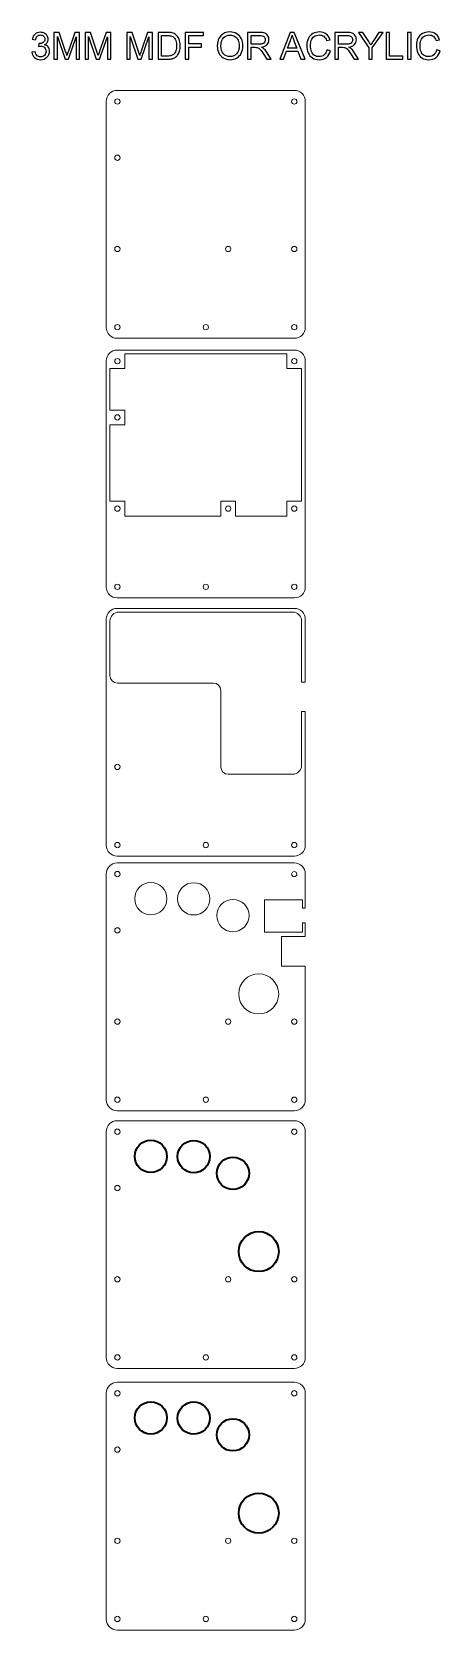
# Model space of a CAD drawing. Header units: millimetres. Extents: x 255 to 531, y -881 to 202.
import ezdxf

# ---------------------------------------------------------------- set-up
doc = ezdxf.new("R2010")
doc.units = ezdxf.units.MM
doc.header["$MEASUREMENT"] = 0
doc.layers.add('Layer 1', color=7, linetype='Continuous')

msp = doc.modelspace()

# ---------------------------------------------------------------- linework, layer by layer
at = {"layer": 'Layer 1', "color": 250, "lineweight": 18}
for centre in [(312.4793, 155.2019), (432.4793, 155.2019), (312.4793, 117.0557), (312.4793, 55.2019), (387.6704, 55.2019), (432.4793, 55.2019), (312.4793, 2.2036), (372.4793, 2.2036), (432.4793, 2.2036), (312.4793, -543.2997), (432.4793, -543.2997), (312.4793, -581.4459), (312.4793, -643.2997), (387.6704, -643.2997), (432.4793, -643.2997), (312.4793, -696.298), (372.4793, -696.298), (432.4793, -696.298), (312.4793, -720.6206), (432.4793, -720.6206), (312.4793, -758.7668), (312.4793, -820.6206), (387.6704, -820.6206), (432.4793, -820.6206), (312.4793, -873.6189), (372.4793, -873.6189), (432.4793, -873.6189)]:
    msp.add_ellipse(centre, major_axis=(0, 1.8), ratio=1, dxfattribs=at)
at = {"layer": 'Layer 1', "color": 250}
for points, knots in [([(254.5215, 188.6838), (254.5215, 188.6838), (256.7567, 188.9886), (256.7567, 188.9886), (257.0149, 187.7186), (257.4467, 186.8042), (258.0606, 186.2454), (258.6744, 185.6866), (259.4279, 185.4072), (260.3212, 185.4072), (261.3795, 185.4072), (262.2727, 185.7713), (262.9924, 186.4994), (263.7121, 187.2275), (264.0719, 188.1292), (264.0719, 189.2045), (264.0719, 190.229), (263.7375, 191.0756), (263.0644, 191.7445), (262.3955, 192.4091), (261.5446, 192.7436), (260.5074, 192.7436), (260.0841, 192.7436), (259.5592, 192.6589), (258.9284, 192.4938), (258.9284, 192.4938), (259.1782, 194.4496), (259.1782, 194.4496), (259.3263, 194.4327), (259.4491, 194.4242), (259.538, 194.4242), (260.4947, 194.4242), (261.3499, 194.674), (262.1161, 195.1693), (262.8781, 195.6646), (263.2591, 196.4266), (263.2591, 197.4553), (263.2591, 198.2723), (262.9797, 198.9496), (262.4251, 199.4873), (261.8706, 200.0249), (261.1551, 200.2916), (260.2788, 200.2916), (259.4068, 200.2916), (258.6829, 200.0164), (258.1029, 199.4661), (257.5229, 198.9158), (257.1504, 198.0903), (256.9853, 196.9896), (256.9853, 196.9896), (254.7501, 197.396), (254.7501, 197.396), (255.0253, 198.8946), (255.6433, 200.0588), (256.6128, 200.8843), (257.578, 201.7098), (258.7845, 202.1204), (260.2238, 202.1204), (261.2144, 202.1204), (262.1288, 201.9087), (262.9628, 201.4812), (263.801, 201.0578), (264.4402, 200.4779), (264.8805, 199.7455), (265.325, 199.0089), (265.5451, 198.23), (265.5451, 197.4045), (265.5451, 196.6213), (265.3334, 195.9101), (264.9143, 195.2666), (264.491, 194.6232), (263.8645, 194.1109), (263.039, 193.7299), (264.1142, 193.4844), (264.9482, 192.9679), (265.5451, 192.1848), (266.1378, 191.4058), (266.4341, 190.4237), (266.4341, 189.2511), (266.4341, 187.6636), (265.8541, 186.3131), (264.6984, 185.2082), (263.5385, 184.1033), (262.0738, 183.553), (260.3042, 183.553), (258.7083, 183.553), (257.3832, 184.0314), (256.3291, 184.9839), (255.2708, 185.9364), (254.6697, 187.1683), (254.5215, 188.6838)], [0, 0, 0, 0, 0.033333333, 0.033333333, 0.033333333, 0.066666667, 0.066666667, 0.066666667, 0.1, 0.1, 0.1, 0.133333333, 0.133333333, 0.133333333, 0.166666667, 0.166666667, 0.166666667, 0.2, 0.2, 0.2, 0.233333333, 0.233333333, 0.233333333, 0.266666667, 0.266666667, 0.266666667, 0.3, 0.3, 0.3, 0.333333333, 0.333333333, 0.333333333, 0.366666667, 0.366666667, 0.366666667, 0.4, 0.4, 0.4, 0.433333333, 0.433333333, 0.433333333, 0.466666667, 0.466666667, 0.466666667, 0.5, 0.5, 0.5, 0.533333333, 0.533333333, 0.533333333, 0.566666667, 0.566666667, 0.566666667, 0.6, 0.6, 0.6, 0.633333333, 0.633333333, 0.633333333, 0.666666667, 0.666666667, 0.666666667, 0.7, 0.7, 0.7, 0.733333333, 0.733333333, 0.733333333, 0.766666667, 0.766666667, 0.766666667, 0.8, 0.8, 0.8, 0.833333333, 0.833333333, 0.833333333, 0.866666667, 0.866666667, 0.866666667, 0.9, 0.9, 0.9, 0.933333333, 0.933333333, 0.933333333, 0.966666667, 0.966666667, 0.966666667, 1, 1, 1, 1]), ([(269.4863, 183.8578), (269.4863, 183.8578), (269.4863, 202.0442), (269.4863, 202.0442), (269.4863, 202.0442), (273.0931, 202.0442), (273.0931, 202.0442), (273.0931, 202.0442), (277.3942, 189.1706), (277.3942, 189.1706), (277.7921, 187.9726), (278.08, 187.0751), (278.262, 186.4782), (278.4694, 187.1386), (278.7954, 188.1123), (279.2357, 189.395), (279.2357, 189.395), (283.6129, 202.0442), (283.6129, 202.0442), (283.6129, 202.0442), (286.8345, 202.0442), (286.8345, 202.0442), (286.8345, 202.0442), (286.8345, 183.8578), (286.8345, 183.8578), (286.8345, 183.8578), (284.5231, 183.8578), (284.5231, 183.8578), (284.5231, 183.8578), (284.5231, 199.0724), (284.5231, 199.0724), (284.5231, 199.0724), (279.2145, 183.8578), (279.2145, 183.8578), (279.2145, 183.8578), (277.047, 183.8578), (277.047, 183.8578), (277.047, 183.8578), (271.7977, 199.3518), (271.7977, 199.3518), (271.7977, 199.3518), (271.7977, 183.8578), (271.7977, 183.8578), (271.7977, 183.8578), (269.4863, 183.8578), (269.4863, 183.8578)], [0, 0, 0, 0, 0.066666667, 0.066666667, 0.066666667, 0.133333333, 0.133333333, 0.133333333, 0.2, 0.2, 0.2, 0.266666667, 0.266666667, 0.266666667, 0.333333333, 0.333333333, 0.333333333, 0.4, 0.4, 0.4, 0.466666667, 0.466666667, 0.466666667, 0.533333333, 0.533333333, 0.533333333, 0.6, 0.6, 0.6, 0.666666667, 0.666666667, 0.666666667, 0.733333333, 0.733333333, 0.733333333, 0.8, 0.8, 0.8, 0.866666667, 0.866666667, 0.866666667, 0.933333333, 0.933333333, 0.933333333, 1, 1, 1, 1]), ([(290.6445, 183.8578), (290.6445, 183.8578), (290.6445, 202.0442), (290.6445, 202.0442), (290.6445, 202.0442), (294.2513, 202.0442), (294.2513, 202.0442), (294.2513, 202.0442), (298.5524, 189.1706), (298.5524, 189.1706), (298.9503, 187.9726), (299.2382, 187.0751), (299.4202, 186.4782), (299.6276, 187.1386), (299.9536, 188.1123), (300.3939, 189.395), (300.3939, 189.395), (304.7711, 202.0442), (304.7711, 202.0442), (304.7711, 202.0442), (307.9927, 202.0442), (307.9927, 202.0442), (307.9927, 202.0442), (307.9927, 183.8578), (307.9927, 183.8578), (307.9927, 183.8578), (305.6813, 183.8578), (305.6813, 183.8578), (305.6813, 183.8578), (305.6813, 199.0724), (305.6813, 199.0724), (305.6813, 199.0724), (300.3727, 183.8578), (300.3727, 183.8578), (300.3727, 183.8578), (298.2052, 183.8578), (298.2052, 183.8578), (298.2052, 183.8578), (292.9559, 199.3518), (292.9559, 199.3518), (292.9559, 199.3518), (292.9559, 183.8578), (292.9559, 183.8578), (292.9559, 183.8578), (290.6445, 183.8578), (290.6445, 183.8578)], [0, 0, 0, 0, 0.066666667, 0.066666667, 0.066666667, 0.133333333, 0.133333333, 0.133333333, 0.2, 0.2, 0.2, 0.266666667, 0.266666667, 0.266666667, 0.333333333, 0.333333333, 0.333333333, 0.4, 0.4, 0.4, 0.466666667, 0.466666667, 0.466666667, 0.533333333, 0.533333333, 0.533333333, 0.6, 0.6, 0.6, 0.666666667, 0.666666667, 0.666666667, 0.733333333, 0.733333333, 0.733333333, 0.8, 0.8, 0.8, 0.866666667, 0.866666667, 0.866666667, 0.933333333, 0.933333333, 0.933333333, 1, 1, 1, 1]), ([(318.8597, 183.8578), (318.8597, 183.8578), (318.8597, 202.0442), (318.8597, 202.0442), (318.8597, 202.0442), (322.4665, 202.0442), (322.4665, 202.0442), (322.4665, 202.0442), (326.7676, 189.1706), (326.7676, 189.1706), (327.1655, 187.9726), (327.4534, 187.0751), (327.6354, 186.4782), (327.8428, 187.1386), (328.1688, 188.1123), (328.6091, 189.395), (328.6091, 189.395), (332.9863, 202.0442), (332.9863, 202.0442), (332.9863, 202.0442), (336.2079, 202.0442), (336.2079, 202.0442), (336.2079, 202.0442), (336.2079, 183.8578), (336.2079, 183.8578), (336.2079, 183.8578), (333.8965, 183.8578), (333.8965, 183.8578), (333.8965, 183.8578), (333.8965, 199.0724), (333.8965, 199.0724), (333.8965, 199.0724), (328.5879, 183.8578), (328.5879, 183.8578), (328.5879, 183.8578), (326.4204, 183.8578), (326.4204, 183.8578), (326.4204, 183.8578), (321.1711, 199.3518), (321.1711, 199.3518), (321.1711, 199.3518), (321.1711, 183.8578), (321.1711, 183.8578), (321.1711, 183.8578), (318.8597, 183.8578), (318.8597, 183.8578)], [0, 0, 0, 0, 0.066666667, 0.066666667, 0.066666667, 0.133333333, 0.133333333, 0.133333333, 0.2, 0.2, 0.2, 0.266666667, 0.266666667, 0.266666667, 0.333333333, 0.333333333, 0.333333333, 0.4, 0.4, 0.4, 0.466666667, 0.466666667, 0.466666667, 0.533333333, 0.533333333, 0.533333333, 0.6, 0.6, 0.6, 0.666666667, 0.666666667, 0.666666667, 0.733333333, 0.733333333, 0.733333333, 0.8, 0.8, 0.8, 0.866666667, 0.866666667, 0.866666667, 0.933333333, 0.933333333, 0.933333333, 1, 1, 1, 1]), ([(340.0687, 183.8578), (340.0687, 183.8578), (340.0687, 202.0442), (340.0687, 202.0442), (340.0687, 202.0442), (346.334, 202.0442), (346.334, 202.0442), (347.748, 202.0442), (348.8275, 201.9595), (349.5725, 201.786), (350.6139, 201.5447), (351.5029, 201.1086), (352.2395, 200.4821), (353.2005, 199.6693), (353.9159, 198.6364), (354.3901, 197.3748), (354.8684, 196.1133), (355.1055, 194.6697), (355.1055, 193.0484), (355.1055, 191.6683), (354.9446, 190.4449), (354.6229, 189.3781), (354.3012, 188.3113), (353.8863, 187.4265), (353.3825, 186.728), (352.8745, 186.0295), (352.3242, 185.4792), (351.7231, 185.0812), (351.1262, 184.6791), (350.4023, 184.3743), (349.5556, 184.1668), (348.7047, 183.9594), (347.731, 183.8578), (346.6304, 183.8578), (346.6304, 183.8578), (340.0687, 183.8578), (340.0687, 183.8578)], [0, 0, 0, 0, 0.083333333, 0.083333333, 0.083333333, 0.166666667, 0.166666667, 0.166666667, 0.25, 0.25, 0.25, 0.333333333, 0.333333333, 0.333333333, 0.416666667, 0.416666667, 0.416666667, 0.5, 0.5, 0.5, 0.583333333, 0.583333333, 0.583333333, 0.666666667, 0.666666667, 0.666666667, 0.75, 0.75, 0.75, 0.833333333, 0.833333333, 0.833333333, 0.916666667, 0.916666667, 0.916666667, 1, 1, 1, 1]), ([(342.4817, 185.9914), (342.4817, 185.9914), (346.3594, 185.9914), (346.3594, 185.9914), (347.5575, 185.9914), (348.4973, 186.1015), (349.1788, 186.3258), (349.8604, 186.5502), (350.4023, 186.8635), (350.8087, 187.2699), (351.3759, 187.8414), (351.8204, 188.6118), (352.1379, 189.577), (352.4554, 190.5422), (352.6163, 191.7106), (352.6163, 193.0865), (352.6163, 194.9915), (352.303, 196.4562), (351.6807, 197.4807), (351.0584, 198.5051), (350.3007, 199.1909), (349.4074, 199.5381), (348.764, 199.7878), (347.7268, 199.9106), (346.2959, 199.9106), (346.2959, 199.9106), (342.4817, 199.9106), (342.4817, 199.9106), (342.4817, 199.9106), (342.4817, 185.9914), (342.4817, 185.9914)], [0, 0, 0, 0, 0.1, 0.1, 0.1, 0.2, 0.2, 0.2, 0.3, 0.3, 0.3, 0.4, 0.4, 0.4, 0.5, 0.5, 0.5, 0.6, 0.6, 0.6, 0.7, 0.7, 0.7, 0.8, 0.8, 0.8, 0.9, 0.9, 0.9, 1, 1, 1, 1]), ([(358.5387, 183.8578), (358.5387, 183.8578), (358.5387, 202.0442), (358.5387, 202.0442), (358.5387, 202.0442), (370.8069, 202.0442), (370.8069, 202.0442), (370.8069, 202.0442), (370.8069, 199.9106), (370.8069, 199.9106), (370.8069, 199.9106), (360.9517, 199.9106), (360.9517, 199.9106), (360.9517, 199.9106), (360.9517, 194.2464), (360.9517, 194.2464), (360.9517, 194.2464), (369.4861, 194.2464), (369.4861, 194.2464), (369.4861, 194.2464), (369.4861, 192.1128), (369.4861, 192.1128), (369.4861, 192.1128), (360.9517, 192.1128), (360.9517, 192.1128), (360.9517, 192.1128), (360.9517, 183.8578), (360.9517, 183.8578), (360.9517, 183.8578), (358.5387, 183.8578), (358.5387, 183.8578)], [0, 0, 0, 0, 0.1, 0.1, 0.1, 0.2, 0.2, 0.2, 0.3, 0.3, 0.3, 0.4, 0.4, 0.4, 0.5, 0.5, 0.5, 0.6, 0.6, 0.6, 0.7, 0.7, 0.7, 0.8, 0.8, 0.8, 0.9, 0.9, 0.9, 1, 1, 1, 1]), ([(380.2473, 192.7097), (380.2473, 195.7238), (381.0601, 198.086), (382.6815, 199.7921), (384.3028, 201.4981), (386.3941, 202.349), (388.9595, 202.349), (390.6401, 202.349), (392.1514, 201.9468), (393.5019, 201.1467), (394.8481, 200.3466), (395.8768, 199.229), (396.5837, 197.7939), (397.2907, 196.3631), (397.6463, 194.7375), (397.6463, 192.9214), (397.6463, 191.0799), (397.2738, 189.4289), (396.5287, 187.9768), (395.7836, 186.5206), (394.7295, 185.4199), (393.3664, 184.6748), (391.999, 183.9255), (390.5258, 183.553), (388.9468, 183.553), (387.2323, 183.553), (385.7041, 183.9679), (384.3536, 184.7934), (383.0074, 185.6189), (381.983, 186.7449), (381.2887, 188.1758), (380.5944, 189.6024), (380.2473, 191.1137), (380.2473, 192.7097)], [0, 0, 0, 0, 0.090909091, 0.090909091, 0.090909091, 0.181818182, 0.181818182, 0.181818182, 0.272727273, 0.272727273, 0.272727273, 0.363636364, 0.363636364, 0.363636364, 0.454545455, 0.454545455, 0.454545455, 0.545454545, 0.545454545, 0.545454545, 0.636363636, 0.636363636, 0.636363636, 0.727272727, 0.727272727, 0.727272727, 0.818181818, 0.818181818, 0.818181818, 0.909090909, 0.909090909, 0.909090909, 1, 1, 1, 1]), ([(382.7365, 192.6674), (382.7365, 190.4787), (383.3249, 188.7558), (384.5018, 187.4985), (385.6787, 186.2412), (387.1561, 185.6104), (388.9341, 185.6104), (390.746, 185.6104), (392.2319, 186.2454), (393.4045, 187.5154), (394.5729, 188.7854), (395.1571, 190.5888), (395.1571, 192.9256), (395.1571, 194.403), (394.9073, 195.6942), (394.4078, 196.7949), (393.9083, 197.8955), (393.1759, 198.7507), (392.2149, 199.356), (391.2497, 199.9614), (390.1702, 200.2662), (388.9722, 200.2662), (387.2704, 200.2662), (385.8057, 199.682), (384.578, 198.5136), (383.3503, 197.3452), (382.7365, 195.3979), (382.7365, 192.6674)], [0, 0, 0, 0, 0.111111111, 0.111111111, 0.111111111, 0.222222222, 0.222222222, 0.222222222, 0.333333333, 0.333333333, 0.333333333, 0.444444444, 0.444444444, 0.444444444, 0.555555556, 0.555555556, 0.555555556, 0.666666667, 0.666666667, 0.666666667, 0.777777778, 0.777777778, 0.777777778, 0.888888889, 0.888888889, 0.888888889, 1, 1, 1, 1]), ([(400.7917, 183.8578), (400.7917, 183.8578), (400.7917, 202.0442), (400.7917, 202.0442), (400.7917, 202.0442), (408.852, 202.0442), (408.852, 202.0442), (410.4733, 202.0442), (411.7052, 201.8791), (412.5477, 201.5531), (413.3901, 201.2272), (414.0632, 200.6514), (414.567, 199.8259), (415.0707, 199.0004), (415.3205, 198.086), (415.3205, 197.087), (415.3205, 195.7958), (414.9014, 194.7078), (414.0674, 193.8231), (413.2335, 192.9383), (411.9465, 192.3795), (410.2024, 192.1382), (410.8416, 191.8334), (411.3242, 191.5286), (411.6544, 191.2323), (412.3572, 190.5888), (413.0218, 189.7802), (413.6441, 188.8108), (413.6441, 188.8108), (416.7895, 183.8578), (416.7895, 183.8578), (416.7895, 183.8578), (413.7838, 183.8578), (413.7838, 183.8578), (413.7838, 183.8578), (411.3793, 187.6424), (411.3793, 187.6424), (410.6808, 188.7388), (410.1008, 189.5728), (409.6478, 190.1528), (409.1906, 190.7327), (408.7842, 191.1349), (408.4244, 191.3677), (408.0688, 191.5963), (407.7005, 191.7572), (407.328, 191.8503), (407.057, 191.9054), (406.6125, 191.935), (405.9902, 191.935), (405.9902, 191.935), (403.2047, 191.935), (403.2047, 191.935), (403.2047, 191.935), (403.2047, 183.8578), (403.2047, 183.8578), (403.2047, 183.8578), (400.7917, 183.8578), (400.7917, 183.8578)], [0, 0, 0, 0, 0.052631579, 0.052631579, 0.052631579, 0.105263158, 0.105263158, 0.105263158, 0.157894737, 0.157894737, 0.157894737, 0.210526316, 0.210526316, 0.210526316, 0.263157895, 0.263157895, 0.263157895, 0.315789474, 0.315789474, 0.315789474, 0.368421053, 0.368421053, 0.368421053, 0.421052632, 0.421052632, 0.421052632, 0.473684211, 0.473684211, 0.473684211, 0.526315789, 0.526315789, 0.526315789, 0.578947368, 0.578947368, 0.578947368, 0.631578947, 0.631578947, 0.631578947, 0.684210526, 0.684210526, 0.684210526, 0.736842105, 0.736842105, 0.736842105, 0.789473684, 0.789473684, 0.789473684, 0.842105263, 0.842105263, 0.842105263, 0.894736842, 0.894736842, 0.894736842, 0.947368421, 0.947368421, 0.947368421, 1, 1, 1, 1]), ([(403.2047, 194.0178), (403.2047, 194.0178), (408.3694, 194.0178), (408.3694, 194.0178), (409.47, 194.0178), (410.3252, 194.1321), (410.9432, 194.3607), (411.5613, 194.5851), (412.0312, 194.9491), (412.3487, 195.4529), (412.6704, 195.9524), (412.8313, 196.4943), (412.8313, 197.0827), (412.8313, 197.9421), (412.5223, 198.6533), (411.9, 199.2079), (411.2777, 199.7624), (410.2955, 200.0376), (408.9536, 200.0376), (408.9536, 200.0376), (403.2047, 200.0376), (403.2047, 200.0376), (403.2047, 200.0376), (403.2047, 194.0178), (403.2047, 194.0178)], [0, 0, 0, 0, 0.125, 0.125, 0.125, 0.25, 0.25, 0.25, 0.375, 0.375, 0.375, 0.5, 0.5, 0.5, 0.625, 0.625, 0.625, 0.75, 0.75, 0.75, 0.875, 0.875, 0.875, 1, 1, 1, 1]), ([(422.7457, 183.8578), (422.7457, 183.8578), (429.7222, 202.0442), (429.7222, 202.0442), (429.7222, 202.0442), (432.3681, 202.0442), (432.3681, 202.0442), (432.3681, 202.0442), (439.7764, 183.8578), (439.7764, 183.8578), (439.7764, 183.8578), (437.0332, 183.8578), (437.0332, 183.8578), (437.0332, 183.8578), (434.9292, 189.3696), (434.9292, 189.3696), (434.9292, 189.3696), (427.2711, 189.3696), (427.2711, 189.3696), (427.2711, 189.3696), (425.2984, 183.8578), (425.2984, 183.8578), (425.2984, 183.8578), (422.7457, 183.8578), (422.7457, 183.8578)], [0, 0, 0, 0, 0.125, 0.125, 0.125, 0.25, 0.25, 0.25, 0.375, 0.375, 0.375, 0.5, 0.5, 0.5, 0.625, 0.625, 0.625, 0.75, 0.75, 0.75, 0.875, 0.875, 0.875, 1, 1, 1, 1]), ([(427.9781, 191.3254), (427.9781, 191.3254), (434.1757, 191.3254), (434.1757, 191.3254), (434.1757, 191.3254), (432.2792, 196.3673), (432.2792, 196.3673), (431.7077, 197.8998), (431.2759, 199.1655), (430.9753, 200.1646), (430.7255, 198.9793), (430.3911, 197.8151), (429.972, 196.6636), (429.972, 196.6636), (427.9781, 191.3254), (427.9781, 191.3254)], [0, 0, 0, 0, 0.2, 0.2, 0.2, 0.4, 0.4, 0.4, 0.6, 0.6, 0.6, 0.8, 0.8, 0.8, 1, 1, 1, 1]), ([(454.6354, 190.2374), (454.6354, 190.2374), (457.0484, 189.6278), (457.0484, 189.6278), (456.5446, 187.6509), (455.6387, 186.148), (454.3306, 185.1109), (453.0225, 184.0737), (451.4223, 183.553), (449.53, 183.553), (447.5742, 183.553), (445.9825, 183.9509), (444.7548, 184.751), (443.5271, 185.5469), (442.5958, 186.7026), (441.9566, 188.2139), (441.3173, 189.7294), (440.9956, 191.3508), (440.9956, 193.0865), (440.9956, 194.9788), (441.3554, 196.6298), (442.0793, 198.0395), (442.8032, 199.4492), (443.8319, 200.5202), (445.1654, 201.2526), (446.4989, 201.9849), (447.9679, 202.349), (449.5681, 202.349), (451.3884, 202.349), (452.9167, 201.8876), (454.1528, 200.9605), (455.3932, 200.0334), (456.2568, 198.7337), (456.7436, 197.0573), (456.7436, 197.0573), (454.3814, 196.4985), (454.3814, 196.4985), (453.9623, 197.8193), (453.3485, 198.7845), (452.5484, 199.3857), (451.7483, 199.991), (450.7407, 200.2916), (449.5258, 200.2916), (448.133, 200.2916), (446.9646, 199.9572), (446.029, 199.2883), (445.0935, 198.6194), (444.4331, 197.7177), (444.0563, 196.5917), (443.6753, 195.4614), (443.4848, 194.2972), (443.4848, 193.0992), (443.4848, 191.554), (443.7092, 190.2036), (444.1579, 189.0521), (444.6066, 187.8964), (445.3051, 187.037), (446.2534, 186.4655), (447.2017, 185.894), (448.2261, 185.6104), (449.331, 185.6104), (450.6772, 185.6104), (451.8118, 185.9999), (452.7431, 186.7746), (453.6744, 187.5535), (454.3052, 188.705), (454.6354, 190.2374)], [0, 0, 0, 0, 0.045454545, 0.045454545, 0.045454545, 0.090909091, 0.090909091, 0.090909091, 0.136363636, 0.136363636, 0.136363636, 0.181818182, 0.181818182, 0.181818182, 0.227272727, 0.227272727, 0.227272727, 0.272727273, 0.272727273, 0.272727273, 0.318181818, 0.318181818, 0.318181818, 0.363636364, 0.363636364, 0.363636364, 0.409090909, 0.409090909, 0.409090909, 0.454545455, 0.454545455, 0.454545455, 0.5, 0.5, 0.5, 0.545454545, 0.545454545, 0.545454545, 0.590909091, 0.590909091, 0.590909091, 0.636363636, 0.636363636, 0.636363636, 0.681818182, 0.681818182, 0.681818182, 0.727272727, 0.727272727, 0.727272727, 0.772727273, 0.772727273, 0.772727273, 0.818181818, 0.818181818, 0.818181818, 0.863636364, 0.863636364, 0.863636364, 0.909090909, 0.909090909, 0.909090909, 0.954545455, 0.954545455, 0.954545455, 1, 1, 1, 1]), ([(460.0752, 183.8578), (460.0752, 183.8578), (460.0752, 202.0442), (460.0752, 202.0442), (460.0752, 202.0442), (468.1355, 202.0442), (468.1355, 202.0442), (469.7568, 202.0442), (470.9887, 201.8791), (471.8312, 201.5531), (472.6736, 201.2272), (473.3467, 200.6514), (473.8505, 199.8259), (474.3542, 199.0004), (474.604, 198.086), (474.604, 197.087), (474.604, 195.7958), (474.1849, 194.7078), (473.3509, 193.8231), (472.517, 192.9383), (471.23, 192.3795), (469.4859, 192.1382), (470.1251, 191.8334), (470.6077, 191.5286), (470.9379, 191.2323), (471.6407, 190.5888), (472.3053, 189.7802), (472.9276, 188.8108), (472.9276, 188.8108), (476.073, 183.8578), (476.073, 183.8578), (476.073, 183.8578), (473.0673, 183.8578), (473.0673, 183.8578), (473.0673, 183.8578), (470.6628, 187.6424), (470.6628, 187.6424), (469.9643, 188.7388), (469.3843, 189.5728), (468.9313, 190.1528), (468.4741, 190.7327), (468.0677, 191.1349), (467.7079, 191.3677), (467.3523, 191.5963), (466.984, 191.7572), (466.6115, 191.8503), (466.3405, 191.9054), (465.896, 191.935), (465.2737, 191.935), (465.2737, 191.935), (462.4882, 191.935), (462.4882, 191.935), (462.4882, 191.935), (462.4882, 183.8578), (462.4882, 183.8578), (462.4882, 183.8578), (460.0752, 183.8578), (460.0752, 183.8578)], [0, 0, 0, 0, 0.052631579, 0.052631579, 0.052631579, 0.105263158, 0.105263158, 0.105263158, 0.157894737, 0.157894737, 0.157894737, 0.210526316, 0.210526316, 0.210526316, 0.263157895, 0.263157895, 0.263157895, 0.315789474, 0.315789474, 0.315789474, 0.368421053, 0.368421053, 0.368421053, 0.421052632, 0.421052632, 0.421052632, 0.473684211, 0.473684211, 0.473684211, 0.526315789, 0.526315789, 0.526315789, 0.578947368, 0.578947368, 0.578947368, 0.631578947, 0.631578947, 0.631578947, 0.684210526, 0.684210526, 0.684210526, 0.736842105, 0.736842105, 0.736842105, 0.789473684, 0.789473684, 0.789473684, 0.842105263, 0.842105263, 0.842105263, 0.894736842, 0.894736842, 0.894736842, 0.947368421, 0.947368421, 0.947368421, 1, 1, 1, 1]), ([(462.4882, 194.0178), (462.4882, 194.0178), (467.6529, 194.0178), (467.6529, 194.0178), (468.7535, 194.0178), (469.6087, 194.1321), (470.2267, 194.3607), (470.8448, 194.5851), (471.3147, 194.9491), (471.6322, 195.4529), (471.9539, 195.9524), (472.1148, 196.4943), (472.1148, 197.0827), (472.1148, 197.9421), (471.8058, 198.6533), (471.1835, 199.2079), (470.5612, 199.7624), (469.579, 200.0376), (468.2371, 200.0376), (468.2371, 200.0376), (462.4882, 200.0376), (462.4882, 200.0376), (462.4882, 200.0376), (462.4882, 194.0178), (462.4882, 194.0178)], [0, 0, 0, 0, 0.125, 0.125, 0.125, 0.25, 0.25, 0.25, 0.375, 0.375, 0.375, 0.5, 0.5, 0.5, 0.625, 0.625, 0.625, 0.75, 0.75, 0.75, 0.875, 0.875, 0.875, 1, 1, 1, 1]), ([(483.0368, 183.8578), (483.0368, 183.8578), (483.0368, 191.5625), (483.0368, 191.5625), (483.0368, 191.5625), (476.0264, 202.0442), (476.0264, 202.0442), (476.0264, 202.0442), (478.922, 202.0442), (478.922, 202.0442), (478.922, 202.0442), (482.5161, 196.5409), (482.5161, 196.5409), (483.1849, 195.5249), (483.8072, 194.5004), (484.3745, 193.4802), (484.9291, 194.4327), (485.6022, 195.4995), (486.3853, 196.6848), (486.3853, 196.6848), (489.9075, 202.0442), (489.9075, 202.0442), (489.9075, 202.0442), (492.7142, 202.0442), (492.7142, 202.0442), (492.7142, 202.0442), (485.4498, 191.5625), (485.4498, 191.5625), (485.4498, 191.5625), (485.4498, 183.8578), (485.4498, 183.8578), (485.4498, 183.8578), (483.0368, 183.8578), (483.0368, 183.8578)], [0, 0, 0, 0, 0.090909091, 0.090909091, 0.090909091, 0.181818182, 0.181818182, 0.181818182, 0.272727273, 0.272727273, 0.272727273, 0.363636364, 0.363636364, 0.363636364, 0.454545455, 0.454545455, 0.454545455, 0.545454545, 0.545454545, 0.545454545, 0.636363636, 0.636363636, 0.636363636, 0.727272727, 0.727272727, 0.727272727, 0.818181818, 0.818181818, 0.818181818, 0.909090909, 0.909090909, 0.909090909, 1, 1, 1, 1]), ([(494.7504, 183.8578), (494.7504, 183.8578), (494.7504, 202.0442), (494.7504, 202.0442), (494.7504, 202.0442), (497.1634, 202.0442), (497.1634, 202.0442), (497.1634, 202.0442), (497.1634, 185.9914), (497.1634, 185.9914), (497.1634, 185.9914), (506.1042, 185.9914), (506.1042, 185.9914), (506.1042, 185.9914), (506.1042, 183.8578), (506.1042, 183.8578), (506.1042, 183.8578), (494.7504, 183.8578), (494.7504, 183.8578)], [0, 0, 0, 0, 0.166666667, 0.166666667, 0.166666667, 0.333333333, 0.333333333, 0.333333333, 0.5, 0.5, 0.5, 0.666666667, 0.666666667, 0.666666667, 0.833333333, 0.833333333, 0.833333333, 1, 1, 1, 1]), ([(509.385, 183.8578), (509.385, 183.8578), (509.385, 202.0442), (509.385, 202.0442), (509.385, 202.0442), (511.798, 202.0442), (511.798, 202.0442), (511.798, 202.0442), (511.798, 183.8578), (511.798, 183.8578), (511.798, 183.8578), (509.385, 183.8578), (509.385, 183.8578)], [0, 0, 0, 0, 0.25, 0.25, 0.25, 0.5, 0.5, 0.5, 0.75, 0.75, 0.75, 1, 1, 1, 1]), ([(528.9896, 190.2374), (528.9896, 190.2374), (531.4026, 189.6278), (531.4026, 189.6278), (530.8988, 187.6509), (529.9929, 186.148), (528.6848, 185.1109), (527.3767, 184.0737), (525.7765, 183.553), (523.8842, 183.553), (521.9284, 183.553), (520.3367, 183.9509), (519.109, 184.751), (517.8813, 185.5469), (516.95, 186.7026), (516.3108, 188.2139), (515.6715, 189.7294), (515.3498, 191.3508), (515.3498, 193.0865), (515.3498, 194.9788), (515.7096, 196.6298), (516.4335, 198.0395), (517.1574, 199.4492), (518.1861, 200.5202), (519.5196, 201.2526), (520.8531, 201.9849), (522.3221, 202.349), (523.9223, 202.349), (525.7426, 202.349), (527.2709, 201.8876), (528.507, 200.9605), (529.7474, 200.0334), (530.611, 198.7337), (531.0978, 197.0573), (531.0978, 197.0573), (528.7356, 196.4985), (528.7356, 196.4985), (528.3165, 197.8193), (527.7027, 198.7845), (526.9026, 199.3857), (526.1025, 199.991), (525.0949, 200.2916), (523.88, 200.2916), (522.4872, 200.2916), (521.3188, 199.9572), (520.3832, 199.2883), (519.4477, 198.6194), (518.7873, 197.7177), (518.4105, 196.5917), (518.0295, 195.4614), (517.839, 194.2972), (517.839, 193.0992), (517.839, 191.554), (518.0634, 190.2036), (518.5121, 189.0521), (518.9608, 187.8964), (519.6593, 187.037), (520.6076, 186.4655), (521.5559, 185.894), (522.5803, 185.6104), (523.6852, 185.6104), (525.0314, 185.6104), (526.166, 185.9999), (527.0973, 186.7746), (528.0286, 187.5535), (528.6594, 188.705), (528.9896, 190.2374)], [0, 0, 0, 0, 0.045454545, 0.045454545, 0.045454545, 0.090909091, 0.090909091, 0.090909091, 0.136363636, 0.136363636, 0.136363636, 0.181818182, 0.181818182, 0.181818182, 0.227272727, 0.227272727, 0.227272727, 0.272727273, 0.272727273, 0.272727273, 0.318181818, 0.318181818, 0.318181818, 0.363636364, 0.363636364, 0.363636364, 0.409090909, 0.409090909, 0.409090909, 0.454545455, 0.454545455, 0.454545455, 0.5, 0.5, 0.5, 0.545454545, 0.545454545, 0.545454545, 0.590909091, 0.590909091, 0.590909091, 0.636363636, 0.636363636, 0.636363636, 0.681818182, 0.681818182, 0.681818182, 0.727272727, 0.727272727, 0.727272727, 0.772727273, 0.772727273, 0.772727273, 0.818181818, 0.818181818, 0.818181818, 0.863636364, 0.863636364, 0.863636364, 0.909090909, 0.909090909, 0.909090909, 0.954545455, 0.954545455, 0.954545455, 1, 1, 1, 1])]:
    msp.add_open_spline(points, degree=3, knots=knots, dxfattribs=at)
at = {"layer": 'Layer 1', "color": 250, "lineweight": 18}
for points, knots in [([(312.3429, 162.7019), (312.3429, 162.7019), (432.6157, 162.7019), (432.6157, 162.7019), (436.6657, 162.7019), (439.9793, 159.3883), (439.9793, 155.3383), (439.9793, 155.3383), (439.9793, 2.0655), (439.9793, 2.0655), (439.9793, -1.9845), (436.6657, -5.2981), (432.6157, -5.2981), (432.6157, -5.2981), (312.3429, -5.2981), (312.3429, -5.2981), (308.2929, -5.2981), (304.9793, -1.9845), (304.9793, 2.0655), (304.9793, 2.0655), (304.9793, 155.3383), (304.9793, 155.3383), (304.9793, 159.3883), (308.2929, 162.7019), (312.3429, 162.7019)], [0, 0, 0, 0, 0.125, 0.125, 0.125, 0.25, 0.25, 0.25, 0.375, 0.375, 0.375, 0.5, 0.5, 0.5, 0.625, 0.625, 0.625, 0.75, 0.75, 0.75, 0.875, 0.875, 0.875, 1, 1, 1, 1]), ([(312.3429, -13.3346), (312.3429, -13.3346), (432.6157, -13.3346), (432.6157, -13.3346), (436.6657, -13.3346), (439.9793, -16.6482), (439.9793, -20.6982), (439.9793, -20.6982), (439.9793, -173.971), (439.9793, -173.971), (439.9793, -178.021), (436.6657, -181.3346), (432.6157, -181.3346), (432.6157, -181.3346), (312.3429, -181.3346), (312.3429, -181.3346), (308.2929, -181.3346), (304.9793, -178.021), (304.9793, -173.971), (304.9793, -173.971), (304.9793, -20.6982), (304.9793, -20.6982), (304.9793, -16.6482), (308.2929, -13.3346), (312.3429, -13.3346)], [0, 0, 0, 0, 0.125, 0.125, 0.125, 0.25, 0.25, 0.25, 0.375, 0.375, 0.375, 0.5, 0.5, 0.5, 0.625, 0.625, 0.625, 0.75, 0.75, 0.75, 0.875, 0.875, 0.875, 1, 1, 1, 1]), ([(307.4793, -115.8346), (307.4793, -115.8346), (307.4793, -63.9808), (307.4793, -63.9808), (307.4793, -63.9808), (317.4793, -63.9808), (317.4793, -63.9808), (317.4793, -63.9808), (317.4793, -53.9808), (317.4793, -53.9808), (317.4793, -53.9808), (307.4793, -53.9808), (307.4793, -53.9808), (307.4793, -53.9808), (307.4793, -25.8346), (307.4793, -25.8346), (307.4793, -25.8346), (317.4793, -25.8346), (317.4793, -25.8346), (317.4793, -25.8346), (317.4793, -15.8346), (317.4793, -15.8346), (317.4793, -15.8346), (427.4793, -15.8346), (427.4793, -15.8346), (427.4793, -15.8346), (427.4793, -25.8346), (427.4793, -25.8346), (427.4793, -25.8346), (437.4793, -25.8346), (437.4793, -25.8346), (437.4793, -25.8346), (437.4793, -115.8346), (437.4793, -115.8346), (437.4793, -115.8346), (427.4793, -115.8346), (427.4793, -115.8346), (427.4793, -115.8346), (427.4793, -125.8346), (427.4793, -125.8346), (427.4793, -125.8346), (392.6704, -125.8346), (392.6704, -125.8346), (392.6704, -125.8346), (392.6704, -115.8346), (392.6704, -115.8346), (392.6704, -115.8346), (382.6704, -115.8346), (382.6704, -115.8346), (382.6704, -115.8346), (382.6704, -125.8346), (382.6704, -125.8346), (382.6704, -125.8346), (317.4793, -125.8346), (317.4793, -125.8346), (317.4793, -125.8346), (317.4793, -115.8346), (317.4793, -115.8346), (317.4793, -115.8346), (307.4793, -115.8346), (307.4793, -115.8346)], [0, 0, 0, 0, 0.05, 0.05, 0.05, 0.1, 0.1, 0.1, 0.15, 0.15, 0.15, 0.2, 0.2, 0.2, 0.25, 0.25, 0.25, 0.3, 0.3, 0.3, 0.35, 0.35, 0.35, 0.4, 0.4, 0.4, 0.45, 0.45, 0.45, 0.5, 0.5, 0.5, 0.55, 0.55, 0.55, 0.6, 0.6, 0.6, 0.65, 0.65, 0.65, 0.7, 0.7, 0.7, 0.75, 0.75, 0.75, 0.8, 0.8, 0.8, 0.85, 0.85, 0.85, 0.9, 0.9, 0.9, 0.95, 0.95, 0.95, 1, 1, 1, 1]), ([(312.4793, -19.0346), (313.4734, -19.0346), (314.2793, -19.8404), (314.2793, -20.8346), (314.2793, -21.8288), (313.4734, -22.6346), (312.4793, -22.6346), (311.4852, -22.6346), (310.6793, -21.8288), (310.6793, -20.8346), (310.6793, -19.8404), (311.4852, -19.0346), (312.4793, -19.0346)], [0, 0, 0, 0, 0.25, 0.25, 0.25, 0.5, 0.5, 0.5, 0.75, 0.75, 0.75, 1, 1, 1, 1]), ([(432.4793, -19.0346), (433.4734, -19.0346), (434.2793, -19.8404), (434.2793, -20.8346), (434.2793, -21.8288), (433.4734, -22.6346), (432.4793, -22.6346), (431.4852, -22.6346), (430.6793, -21.8288), (430.6793, -20.8346), (430.6793, -19.8404), (431.4852, -19.0346), (432.4793, -19.0346)], [0, 0, 0, 0, 0.25, 0.25, 0.25, 0.5, 0.5, 0.5, 0.75, 0.75, 0.75, 1, 1, 1, 1]), ([(312.4793, -57.1808), (313.4734, -57.1808), (314.2793, -57.9866), (314.2793, -58.9808), (314.2793, -59.975), (313.4734, -60.7808), (312.4793, -60.7808), (311.4852, -60.7808), (310.6793, -59.975), (310.6793, -58.9808), (310.6793, -57.9866), (311.4852, -57.1808), (312.4793, -57.1808)], [0, 0, 0, 0, 0.25, 0.25, 0.25, 0.5, 0.5, 0.5, 0.75, 0.75, 0.75, 1, 1, 1, 1]), ([(312.4793, -119.0346), (313.4734, -119.0346), (314.2793, -119.8404), (314.2793, -120.8346), (314.2793, -121.8288), (313.4734, -122.6346), (312.4793, -122.6346), (311.4852, -122.6346), (310.6793, -121.8288), (310.6793, -120.8346), (310.6793, -119.8404), (311.4852, -119.0346), (312.4793, -119.0346)], [0, 0, 0, 0, 0.25, 0.25, 0.25, 0.5, 0.5, 0.5, 0.75, 0.75, 0.75, 1, 1, 1, 1]), ([(387.6704, -119.0346), (388.6645, -119.0346), (389.4704, -119.8404), (389.4704, -120.8346), (389.4704, -121.8288), (388.6645, -122.6346), (387.6704, -122.6346), (386.6763, -122.6346), (385.8704, -121.8288), (385.8704, -120.8346), (385.8704, -119.8404), (386.6763, -119.0346), (387.6704, -119.0346)], [0, 0, 0, 0, 0.25, 0.25, 0.25, 0.5, 0.5, 0.5, 0.75, 0.75, 0.75, 1, 1, 1, 1]), ([(432.4793, -119.0346), (433.4734, -119.0346), (434.2793, -119.8404), (434.2793, -120.8346), (434.2793, -121.8288), (433.4734, -122.6346), (432.4793, -122.6346), (431.4852, -122.6346), (430.6793, -121.8288), (430.6793, -120.8346), (430.6793, -119.8404), (431.4852, -119.0346), (432.4793, -119.0346)], [0, 0, 0, 0, 0.25, 0.25, 0.25, 0.5, 0.5, 0.5, 0.75, 0.75, 0.75, 1, 1, 1, 1]), ([(312.4793, -172.0329), (313.4734, -172.0329), (314.2793, -172.8387), (314.2793, -173.8329), (314.2793, -174.8271), (313.4734, -175.6329), (312.4793, -175.6329), (311.4852, -175.6329), (310.6793, -174.8271), (310.6793, -173.8329), (310.6793, -172.8387), (311.4852, -172.0329), (312.4793, -172.0329)], [0, 0, 0, 0, 0.25, 0.25, 0.25, 0.5, 0.5, 0.5, 0.75, 0.75, 0.75, 1, 1, 1, 1]), ([(372.4793, -172.0329), (373.4734, -172.0329), (374.2793, -172.8387), (374.2793, -173.8329), (374.2793, -174.8271), (373.4734, -175.6329), (372.4793, -175.6329), (371.4852, -175.6329), (370.6793, -174.8271), (370.6793, -173.8329), (370.6793, -172.8387), (371.4852, -172.0329), (372.4793, -172.0329)], [0, 0, 0, 0, 0.25, 0.25, 0.25, 0.5, 0.5, 0.5, 0.75, 0.75, 0.75, 1, 1, 1, 1]), ([(432.4793, -172.0329), (433.4734, -172.0329), (434.2793, -172.8387), (434.2793, -173.8329), (434.2793, -174.8271), (433.4734, -175.6329), (432.4793, -175.6329), (431.4852, -175.6329), (430.6793, -174.8271), (430.6793, -173.8329), (430.6793, -172.8387), (431.4852, -172.0329), (432.4793, -172.0329)], [0, 0, 0, 0, 0.25, 0.25, 0.25, 0.5, 0.5, 0.5, 0.75, 0.75, 0.75, 1, 1, 1, 1]), ([(439.9793, -238.3804), (439.9793, -238.3804), (439.9793, -195.8074), (439.9793, -195.8074), (439.9793, -191.7576), (436.6657, -188.4438), (432.6157, -188.4438), (432.6157, -188.4438), (312.3429, -188.4438), (312.3429, -188.4438), (308.2929, -188.4438), (304.9793, -191.7574), (304.9793, -195.8074), (304.9793, -195.8074), (304.9793, -349.0802), (304.9793, -349.0802), (304.9793, -353.1302), (308.2929, -356.4438), (312.3429, -356.4438), (312.3429, -356.4438), (432.6157, -356.4438), (432.6157, -356.4438), (436.6655, -356.4438), (439.9793, -353.13), (439.9793, -349.0802), (439.9793, -349.0802), (439.9793, -258.3804), (439.9793, -258.3804), (439.9793, -258.3804), (437.4793, -258.3804), (437.4793, -258.3804), (437.4793, -258.3804), (437.4793, -294.8327), (437.4793, -294.8327), (437.4793, -298.1938), (434.7294, -300.9438), (431.3682, -300.9438), (431.3682, -300.9438), (387.6704, -300.9438), (387.6704, -300.9438), (384.9204, -300.9438), (382.6704, -298.6937), (382.6704, -295.9439), (382.6704, -295.9439), (382.6704, -244.0901), (382.6704, -244.0901), (382.6704, -241.3401), (380.4204, -239.09), (377.6704, -239.09), (377.6704, -239.09), (312.4793, -239.09), (312.4793, -239.09), (309.7293, -239.09), (307.4793, -236.8399), (307.4793, -234.0901), (307.4793, -234.0901), (307.4793, -197.0549), (307.4793, -197.0549), (307.4793, -193.6936), (310.2292, -190.9438), (313.5904, -190.9438), (313.5904, -190.9438), (431.3682, -190.9438), (431.3682, -190.9438), (434.7294, -190.9438), (437.4793, -193.6938), (437.4793, -197.0549), (437.4793, -197.0549), (437.4793, -238.3804), (437.4793, -238.3804), (437.4793, -238.3804), (439.9793, -238.3804), (439.9793, -238.3804)], [0, 0, 0, 0, 0.041666667, 0.041666667, 0.041666667, 0.083333333, 0.083333333, 0.083333333, 0.125, 0.125, 0.125, 0.166666667, 0.166666667, 0.166666667, 0.208333333, 0.208333333, 0.208333333, 0.25, 0.25, 0.25, 0.291666667, 0.291666667, 0.291666667, 0.333333333, 0.333333333, 0.333333333, 0.375, 0.375, 0.375, 0.416666667, 0.416666667, 0.416666667, 0.458333333, 0.458333333, 0.458333333, 0.5, 0.5, 0.5, 0.541666667, 0.541666667, 0.541666667, 0.583333333, 0.583333333, 0.583333333, 0.625, 0.625, 0.625, 0.666666667, 0.666666667, 0.666666667, 0.708333333, 0.708333333, 0.708333333, 0.75, 0.75, 0.75, 0.791666667, 0.791666667, 0.791666667, 0.833333333, 0.833333333, 0.833333333, 0.875, 0.875, 0.875, 0.916666667, 0.916666667, 0.916666667, 0.958333333, 0.958333333, 0.958333333, 1, 1, 1, 1]), ([(312.4793, -294.1438), (313.4734, -294.1438), (314.2793, -294.9496), (314.2793, -295.9438), (314.2793, -296.938), (313.4734, -297.7438), (312.4793, -297.7438), (311.4852, -297.7438), (310.6793, -296.938), (310.6793, -295.9438), (310.6793, -294.9496), (311.4852, -294.1438), (312.4793, -294.1438)], [0, 0, 0, 0, 0.25, 0.25, 0.25, 0.5, 0.5, 0.5, 0.75, 0.75, 0.75, 1, 1, 1, 1]), ([(312.4793, -347.1421), (313.4734, -347.1421), (314.2793, -347.9479), (314.2793, -348.9421), (314.2793, -349.9363), (313.4734, -350.7421), (312.4793, -350.7421), (311.4852, -350.7421), (310.6793, -349.9363), (310.6793, -348.9421), (310.6793, -347.9479), (311.4852, -347.1421), (312.4793, -347.1421)], [0, 0, 0, 0, 0.25, 0.25, 0.25, 0.5, 0.5, 0.5, 0.75, 0.75, 0.75, 1, 1, 1, 1]), ([(372.4793, -347.1421), (373.4734, -347.1421), (374.2793, -347.9479), (374.2793, -348.9421), (374.2793, -349.9363), (373.4734, -350.7421), (372.4793, -350.7421), (371.4852, -350.7421), (370.6793, -349.9363), (370.6793, -348.9421), (370.6793, -347.9479), (371.4852, -347.1421), (372.4793, -347.1421)], [0, 0, 0, 0, 0.25, 0.25, 0.25, 0.5, 0.5, 0.5, 0.75, 0.75, 0.75, 1, 1, 1, 1]), ([(432.4793, -347.1421), (433.4734, -347.1421), (434.2793, -347.9479), (434.2793, -348.9421), (434.2793, -349.9363), (433.4734, -350.7421), (432.4793, -350.7421), (431.4852, -350.7421), (430.6793, -349.9363), (430.6793, -348.9421), (430.6793, -347.9479), (431.4852, -347.1421), (432.4793, -347.1421)], [0, 0, 0, 0, 0.25, 0.25, 0.25, 0.5, 0.5, 0.5, 0.75, 0.75, 0.75, 1, 1, 1, 1]), ([(439.9793, -368.4438), (439.9793, -364.394), (436.6657, -361.0802), (432.6157, -361.0802), (432.6157, -361.0802), (312.3429, -361.0802), (312.3429, -361.0802), (308.2929, -361.0802), (304.9793, -364.3938), (304.9793, -368.4438), (304.9793, -368.4438), (304.9793, -521.7166), (304.9793, -521.7166), (304.9793, -525.7666), (308.2929, -529.0802), (312.3429, -529.0802), (312.3429, -529.0802), (432.6157, -529.0802), (432.6157, -529.0802), (436.6656, -529.0802), (439.9793, -525.7665), (439.9793, -521.7166), (439.9793, -521.7166), (439.9793, -431.0168), (439.9793, -431.0168), (439.9793, -431.0168), (423.811, -431.0168), (423.811, -431.0168), (423.811, -431.0168), (423.811, -411.0168), (423.811, -411.0168), (423.811, -411.0168), (439.9793, -411.0168), (439.9793, -411.0168), (439.9793, -411.0168), (439.9793, -401.7447), (439.9793, -401.7447), (439.9793, -401.7447), (437.9793, -401.7472), (437.9793, -401.7472), (437.9793, -401.7472), (437.9793, -408.087), (437.9793, -408.087), (437.9793, -408.087), (412.2016, -408.087), (412.2016, -408.087), (412.2016, -408.087), (412.2016, -386.0871), (412.2016, -386.0871), (412.2016, -386.0871), (437.9748, -386.0871), (437.9748, -386.0871), (437.9748, -386.0871), (437.9748, -391.7447), (437.9748, -391.7447), (437.9748, -391.7447), (439.9793, -391.7447), (439.9793, -391.7447), (439.9793, -391.7447), (439.9793, -368.4438), (439.9793, -368.4438)], [0, 0, 0, 0, 0.05, 0.05, 0.05, 0.1, 0.1, 0.1, 0.15, 0.15, 0.15, 0.2, 0.2, 0.2, 0.25, 0.25, 0.25, 0.3, 0.3, 0.3, 0.35, 0.35, 0.35, 0.4, 0.4, 0.4, 0.45, 0.45, 0.45, 0.5, 0.5, 0.5, 0.55, 0.55, 0.55, 0.6, 0.6, 0.6, 0.65, 0.65, 0.65, 0.7, 0.7, 0.7, 0.75, 0.75, 0.75, 0.8, 0.8, 0.8, 0.85, 0.85, 0.85, 0.9, 0.9, 0.9, 0.95, 0.95, 0.95, 1, 1, 1, 1]), ([(312.4793, -366.7802), (313.4734, -366.7802), (314.2793, -367.586), (314.2793, -368.5802), (314.2793, -369.5744), (313.4734, -370.3802), (312.4793, -370.3802), (311.4852, -370.3802), (310.6793, -369.5744), (310.6793, -368.5802), (310.6793, -367.586), (311.4852, -366.7802), (312.4793, -366.7802)], [0, 0, 0, 0, 0.25, 0.25, 0.25, 0.5, 0.5, 0.5, 0.75, 0.75, 0.75, 1, 1, 1, 1]), ([(434.2793, -368.5802), (434.2793, -369.5744), (433.4734, -370.3802), (432.4793, -370.3802), (431.4852, -370.3802), (430.6793, -369.5744), (430.6793, -368.5802), (430.6793, -366.2125), (434.2793, -366.2125), (434.2793, -368.5802)], [0, 0, 0, 0, 0.333333333, 0.333333333, 0.333333333, 0.666666667, 0.666666667, 0.666666667, 1, 1, 1, 1]), ([(346.133, -385.2646), (346.133, -379.2171), (341.2305, -374.3146), (335.183, -374.3146), (329.1355, -374.3146), (324.233, -379.2171), (324.233, -385.2646), (324.233, -391.3121), (329.1354, -396.2146), (335.183, -396.2146), (341.2305, -396.2146), (346.133, -391.3122), (346.133, -385.2646)], [0, 0, 0, 0, 0.25, 0.25, 0.25, 0.5, 0.5, 0.5, 0.75, 0.75, 0.75, 1, 1, 1, 1]), ([(375.228, -385.3846), (375.228, -379.3371), (370.3255, -374.4346), (364.278, -374.4346), (358.2305, -374.4346), (353.328, -379.3371), (353.328, -385.3846), (353.328, -391.4321), (358.2304, -396.3346), (364.278, -396.3346), (370.3255, -396.3346), (375.228, -391.4322), (375.228, -385.3846)], [0, 0, 0, 0, 0.25, 0.25, 0.25, 0.5, 0.5, 0.5, 0.75, 0.75, 0.75, 1, 1, 1, 1]), ([(401.828, -396.7346), (401.828, -390.6871), (396.9255, -385.7846), (390.878, -385.7846), (384.8305, -385.7846), (379.928, -390.6871), (379.928, -396.7346), (379.928, -402.7821), (384.8304, -407.6846), (390.878, -407.6846), (396.9255, -407.6846), (401.828, -402.7822), (401.828, -396.7346)], [0, 0, 0, 0, 0.25, 0.25, 0.25, 0.5, 0.5, 0.5, 0.75, 0.75, 0.75, 1, 1, 1, 1]), ([(312.4793, -404.9264), (313.4734, -404.9264), (314.2793, -405.7322), (314.2793, -406.7264), (314.2793, -407.7206), (313.4734, -408.5264), (312.4793, -408.5264), (311.4852, -408.5264), (310.6793, -407.7206), (310.6793, -406.7264), (310.6793, -405.7322), (311.4852, -404.9264), (312.4793, -404.9264)], [0, 0, 0, 0, 0.25, 0.25, 0.25, 0.5, 0.5, 0.5, 0.75, 0.75, 0.75, 1, 1, 1, 1]), ([(421.953, -449.8346), (421.953, -442.3373), (415.8753, -436.2596), (408.378, -436.2596), (400.8808, -436.2596), (394.803, -442.3373), (394.803, -449.8346), (394.803, -457.3318), (400.8807, -463.4096), (408.3779, -463.4096), (415.8752, -463.4096), (421.953, -457.3319), (421.953, -449.8346)], [0, 0, 0, 0, 0.25, 0.25, 0.25, 0.5, 0.5, 0.5, 0.75, 0.75, 0.75, 1, 1, 1, 1]), ([(312.4793, -466.7802), (313.4734, -466.7802), (314.2793, -467.586), (314.2793, -468.5802), (314.2793, -469.5744), (313.4734, -470.3802), (312.4793, -470.3802), (311.4852, -470.3802), (310.6793, -469.5744), (310.6793, -468.5802), (310.6793, -467.586), (311.4852, -466.7802), (312.4793, -466.7802)], [0, 0, 0, 0, 0.25, 0.25, 0.25, 0.5, 0.5, 0.5, 0.75, 0.75, 0.75, 1, 1, 1, 1]), ([(387.6704, -466.7802), (388.6645, -466.7802), (389.4704, -467.586), (389.4704, -468.5802), (389.4704, -469.5744), (388.6645, -470.3802), (387.6704, -470.3802), (386.6763, -470.3802), (385.8704, -469.5744), (385.8704, -468.5802), (385.8704, -467.586), (386.6763, -466.7802), (387.6704, -466.7802)], [0, 0, 0, 0, 0.25, 0.25, 0.25, 0.5, 0.5, 0.5, 0.75, 0.75, 0.75, 1, 1, 1, 1]), ([(432.4793, -466.7802), (433.4734, -466.7802), (434.2793, -467.586), (434.2793, -468.5802), (434.2793, -469.5744), (433.4734, -470.3802), (432.4793, -470.3802), (431.4852, -470.3802), (430.6793, -469.5744), (430.6793, -468.5802), (430.6793, -467.586), (431.4852, -466.7802), (432.4793, -466.7802)], [0, 0, 0, 0, 0.25, 0.25, 0.25, 0.5, 0.5, 0.5, 0.75, 0.75, 0.75, 1, 1, 1, 1]), ([(312.4793, -519.7785), (313.4734, -519.7785), (314.2793, -520.5843), (314.2793, -521.5785), (314.2793, -522.5727), (313.4734, -523.3785), (312.4793, -523.3785), (311.4852, -523.3785), (310.6793, -522.5727), (310.6793, -521.5785), (310.6793, -520.5843), (311.4852, -519.7785), (312.4793, -519.7785)], [0, 0, 0, 0, 0.25, 0.25, 0.25, 0.5, 0.5, 0.5, 0.75, 0.75, 0.75, 1, 1, 1, 1]), ([(372.4793, -519.7785), (373.4734, -519.7785), (374.2793, -520.5843), (374.2793, -521.5785), (374.2793, -522.5727), (373.4734, -523.3785), (372.4793, -523.3785), (371.4852, -523.3785), (370.6793, -522.5727), (370.6793, -521.5785), (370.6793, -520.5843), (371.4852, -519.7785), (372.4793, -519.7785)], [0, 0, 0, 0, 0.25, 0.25, 0.25, 0.5, 0.5, 0.5, 0.75, 0.75, 0.75, 1, 1, 1, 1]), ([(432.4793, -519.7785), (433.4734, -519.7785), (434.2793, -520.5843), (434.2793, -521.5785), (434.2793, -522.5727), (433.4734, -523.3785), (432.4793, -523.3785), (431.4852, -523.3785), (430.6793, -522.5727), (430.6793, -521.5785), (430.6793, -520.5843), (431.4852, -519.7785), (432.4793, -519.7785)], [0, 0, 0, 0, 0.25, 0.25, 0.25, 0.5, 0.5, 0.5, 0.75, 0.75, 0.75, 1, 1, 1, 1]), ([(312.3429, -535.7997), (312.3429, -535.7997), (432.6157, -535.7997), (432.6157, -535.7997), (436.6657, -535.7997), (439.9793, -539.1133), (439.9793, -543.1633), (439.9793, -543.1633), (439.9793, -696.4361), (439.9793, -696.4361), (439.9793, -700.4861), (436.6657, -703.7997), (432.6157, -703.7997), (432.6157, -703.7997), (312.3429, -703.7997), (312.3429, -703.7997), (308.2929, -703.7997), (304.9793, -700.4861), (304.9793, -696.4361), (304.9793, -696.4361), (304.9793, -543.1633), (304.9793, -543.1633), (304.9793, -539.1133), (308.2929, -535.7997), (312.3429, -535.7997)], [0, 0, 0, 0, 0.125, 0.125, 0.125, 0.25, 0.25, 0.25, 0.375, 0.375, 0.375, 0.5, 0.5, 0.5, 0.625, 0.625, 0.625, 0.75, 0.75, 0.75, 0.875, 0.875, 0.875, 1, 1, 1, 1]), ([(312.3429, -713.1206), (312.3429, -713.1206), (432.6157, -713.1206), (432.6157, -713.1206), (436.6657, -713.1206), (439.9793, -716.4342), (439.9793, -720.4842), (439.9793, -720.4842), (439.9793, -873.757), (439.9793, -873.757), (439.9793, -877.807), (436.6657, -881.1206), (432.6157, -881.1206), (432.6157, -881.1206), (312.3429, -881.1206), (312.3429, -881.1206), (308.2929, -881.1206), (304.9793, -877.807), (304.9793, -873.757), (304.9793, -873.757), (304.9793, -720.4842), (304.9793, -720.4842), (304.9793, -716.4342), (308.2929, -713.1206), (312.3429, -713.1206)], [0, 0, 0, 0, 0.125, 0.125, 0.125, 0.25, 0.25, 0.25, 0.375, 0.375, 0.375, 0.5, 0.5, 0.5, 0.625, 0.625, 0.625, 0.75, 0.75, 0.75, 0.875, 0.875, 0.875, 1, 1, 1, 1])]:
    msp.add_open_spline(points, degree=3, knots=knots, dxfattribs=at)
at = {"layer": 'Layer 1', "lineweight": 35}
for points in [[(346.133, -559.9841), (346.133, -553.9366), (341.2305, -549.0341), (335.183, -549.0341), (329.1355, -549.0341), (324.233, -553.9366), (324.233, -559.9841), (324.233, -566.0316), (329.1354, -570.9341), (335.183, -570.9341), (341.2305, -570.9341), (346.133, -566.0317), (346.133, -559.9841)], [(375.228, -560.1041), (375.228, -554.0566), (370.3255, -549.1541), (364.278, -549.1541), (358.2305, -549.1541), (353.328, -554.0566), (353.328, -560.1041), (353.328, -566.1516), (358.2304, -571.0541), (364.278, -571.0541), (370.3255, -571.0541), (375.228, -566.1517), (375.228, -560.1041)], [(401.828, -571.4541), (401.828, -565.4066), (396.9255, -560.5041), (390.878, -560.5041), (384.8305, -560.5041), (379.928, -565.4066), (379.928, -571.4541), (379.928, -577.5016), (384.8304, -582.4041), (390.878, -582.4041), (396.9255, -582.4041), (401.828, -577.5017), (401.828, -571.4541)], [(421.953, -624.5541), (421.953, -617.0568), (415.8753, -610.9791), (408.378, -610.9791), (400.8808, -610.9791), (394.803, -617.0568), (394.803, -624.5541), (394.803, -632.0513), (400.8807, -638.1291), (408.3779, -638.1291), (415.8752, -638.1291), (421.953, -632.0514), (421.953, -624.5541)], [(346.133, -737.305), (346.133, -731.2575), (341.2305, -726.355), (335.183, -726.355), (329.1355, -726.355), (324.233, -731.2575), (324.233, -737.305), (324.233, -743.3525), (329.1354, -748.255), (335.183, -748.255), (341.2305, -748.255), (346.133, -743.3526), (346.133, -737.305)], [(375.228, -737.425), (375.228, -731.3775), (370.3255, -726.475), (364.278, -726.475), (358.2305, -726.475), (353.328, -731.3775), (353.328, -737.425), (353.328, -743.4725), (358.2304, -748.375), (364.278, -748.375), (370.3255, -748.375), (375.228, -743.4726), (375.228, -737.425)], [(401.828, -748.775), (401.828, -742.7275), (396.9255, -737.825), (390.878, -737.825), (384.8305, -737.825), (379.928, -742.7275), (379.928, -748.775), (379.928, -754.8225), (384.8304, -759.725), (390.878, -759.725), (396.9255, -759.725), (401.828, -754.8226), (401.828, -748.775)], [(421.953, -801.875), (421.953, -794.3777), (415.8753, -788.3), (408.378, -788.3), (400.8808, -788.3), (394.803, -794.3777), (394.803, -801.875), (394.803, -809.3722), (400.8807, -815.45), (408.3779, -815.45), (415.8752, -815.45), (421.953, -809.3723), (421.953, -801.875)]]:
    msp.add_open_spline(points, degree=3, knots=[0, 0, 0, 0, 0.25, 0.25, 0.25, 0.5, 0.5, 0.5, 0.75, 0.75, 0.75, 1, 1, 1, 1], dxfattribs=at)

doc.saveas('drawing.dxf')
